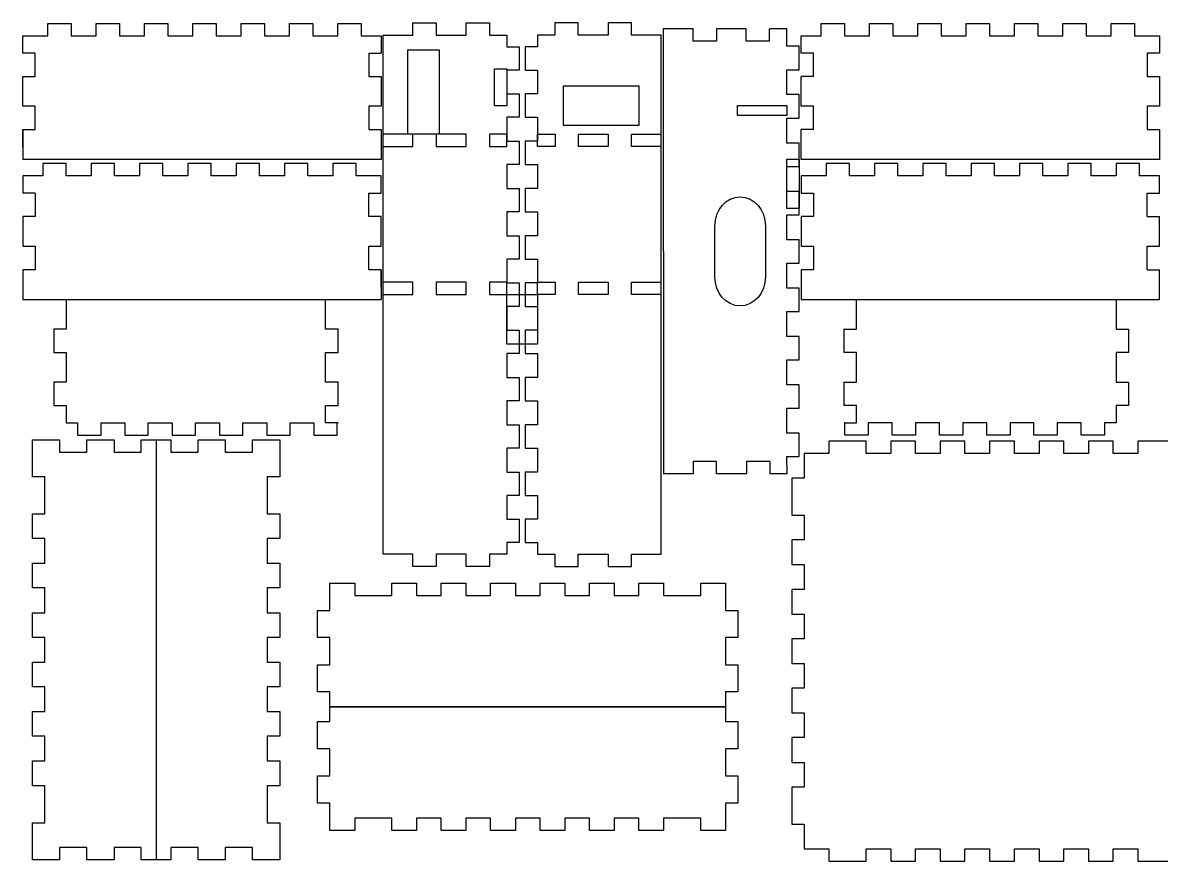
# Model space of a CAD drawing. Extents: x 0 to 203, y 0 to 111.
# Drawn here: x 0 to 82.6, y 0 to 60.8 of the extents above; entities that cross this region are included whole.
import ezdxf

# ---------------------------------------------------------------- set-up
doc = ezdxf.new("R2010")
doc.units = 0
doc.layers.add('Center_Drawer', color=7, linetype='CONTINUOUS')
doc.layers.add('Drawer_Base', color=7, linetype='CONTINUOUS')

msp = doc.modelspace()

# ---------------------------------------------------------------- linework, layer by layer
at = {"layer": 'Center_Drawer', "color": 7}
for p, q in [((0.730808, 30.593109), (2.70213, 30.593109)), ((0.730808, 27.904942), (0.730808, 30.593109)), ((2.70213, 30.593109), (2.70213, 29.697053)), ((4.673452, 29.697053), (4.673452, 30.593109)), ((4.673452, 30.593109), (6.644773, 30.593109)), ((6.644773, 30.593109), (6.644773, 29.697053)), ((8.616095, 29.697053), (8.616095, 30.593109)), ((8.616095, 30.593109), (9.690428, 30.593109)), ((9.690428, 30.593109), (9.690428, 0.127216)), ((9.697599, 30.59311), (10.771932, 30.59311)), ((10.771932, 30.59311), (10.771932, 29.697054)), ((12.743253, 29.697054), (12.743253, 30.59311)), ((12.743253, 30.59311), (14.714578, 30.59311)), ((14.714578, 30.59311), (14.714578, 29.697054)), ((16.6859, 29.697054), (16.6859, 30.59311)), ((16.6859, 30.59311), (18.657222, 30.59311)), ((18.657222, 30.59311), (18.657222, 27.904943)), ((61.177956, 30.494109), (58.489789, 30.494109)), ((58.489789, 30.494109), (58.489789, 29.598053)), ((61.177956, 29.598053), (61.177956, 30.494109)), ((64.762178, 30.494109), (62.970067, 30.494109)), ((62.970067, 30.494109), (62.970067, 29.598053)), ((64.762178, 29.598053), (64.762178, 30.494109)), ((68.3464, 30.494109), (66.554289, 30.494109)), ((66.554289, 30.494109), (66.554289, 29.598053)), ((68.3464, 29.598053), (68.3464, 30.494109)), ((71.930622, 30.494109), (70.138511, 30.494109)), ((70.138511, 30.494109), (70.138511, 29.598053)), ((71.930622, 29.598053), (71.930622, 30.494109)), ((75.514845, 30.494109), (73.722733, 30.494109)), ((73.722733, 30.494109), (73.722733, 29.598053)), ((75.514845, 29.598053), (75.514845, 30.494109)), ((79.099067, 30.494109), (77.306956, 30.494109)), ((77.306956, 30.494109), (77.306956, 29.598053)), ((79.099067, 29.598053), (79.099067, 30.494109)), ((83.579345, 30.494109), (80.891178, 30.494109)), ((80.891178, 30.494109), (80.891178, 29.598053)), ((2.70213, 29.697053), (4.673452, 29.697053)), ((6.644773, 29.697053), (8.616095, 29.697053)), ((10.771932, 29.697054), (12.743253, 29.697054)), ((14.714578, 29.697054), (16.6859, 29.697054)), ((58.489789, 29.598053), (56.697678, 29.598053)), ((56.697678, 29.598053), (56.697678, 27.805942)), ((62.970067, 29.598053), (61.177956, 29.598053)), ((66.554289, 29.598053), (64.762178, 29.598053)), ((70.138511, 29.598053), (68.3464, 29.598053)), ((73.722733, 29.598053), (71.930622, 29.598053)), ((77.306956, 29.598053), (75.514845, 29.598053)), ((80.891178, 29.598053), (79.099067, 29.598053)), ((1.626863, 27.904942), (0.730808, 27.904942)), ((1.626863, 25.216775), (1.626863, 27.904942)), ((18.657222, 27.904943), (17.761167, 27.904943)), ((17.761167, 27.904943), (17.761167, 25.216776)), ((56.697678, 27.805942), (55.801622, 27.805942)), ((55.801622, 27.805942), (55.801622, 25.117775)), ((0.730808, 23.424664), (0.730808, 25.216775)), ((0.730808, 25.216775), (1.626863, 25.216775)), ((17.761167, 25.216776), (18.657222, 25.216776)), ((18.657222, 25.216776), (18.657222, 23.424664)), ((55.801622, 25.117775), (56.697678, 25.117775)), ((56.697678, 25.117775), (56.697678, 23.325664)), ((1.626863, 23.424664), (0.730808, 23.424664)), ((1.626863, 21.632552), (1.626863, 23.424664)), ((18.657222, 23.424664), (17.761167, 23.424664)), ((17.761167, 23.424664), (17.761167, 21.632553)), ((56.697678, 23.325664), (55.801622, 23.325664)), ((55.801622, 23.325664), (55.801622, 21.533553)), ((0.730808, 19.840441), (0.730808, 21.632552)), ((0.730808, 21.632552), (1.626863, 21.632552)), ((17.761167, 21.632553), (18.657222, 21.632553)), ((18.657222, 21.632553), (18.657222, 19.840442)), ((55.801622, 21.533553), (56.697678, 21.533553)), ((56.697678, 21.533553), (56.697678, 19.741442)), ((1.626863, 19.840441), (0.730808, 19.840441)), ((1.626863, 18.04833), (1.626863, 19.840441)), ((18.657222, 19.840442), (17.761167, 19.840442)), ((17.761167, 19.840442), (17.761167, 18.04833)), ((22.305289, 18.213344), (22.305289, 20.184666)), ((22.305289, 20.184666), (24.0974, 20.184666)), ((24.0974, 20.184666), (24.0974, 19.28861)), ((26.785566, 19.28861), (26.785566, 20.184666)), ((26.785566, 20.184666), (28.577677, 20.184666)), ((28.577677, 20.184666), (28.577677, 19.28861)), ((30.369788, 19.28861), (30.369788, 20.184666)), ((30.369788, 20.184666), (32.161899, 20.184666)), ((32.161899, 20.184666), (32.161899, 19.28861)), ((33.95401, 19.28861), (33.95401, 20.184666)), ((33.95401, 20.184666), (35.746121, 20.184666)), ((35.746121, 20.184666), (35.746121, 19.28861)), ((37.538229, 19.28861), (37.538229, 20.184666)), ((37.538229, 20.184666), (39.33034, 20.184666)), ((39.33034, 20.184666), (39.33034, 19.28861)), ((41.122451, 19.28861), (41.122451, 20.184666)), ((41.122451, 20.184666), (42.914561, 20.184666)), ((42.914561, 20.184666), (42.914561, 19.28861)), ((44.706672, 19.28861), (44.706672, 20.184666)), ((44.706672, 20.184666), (46.498783, 20.184666)), ((46.498783, 20.184666), (46.498783, 19.28861)), ((49.18695, 19.28861), (49.18695, 20.184666)), ((49.18695, 20.184666), (50.97906, 20.184666)), ((50.97906, 20.184666), (50.97906, 18.213344)), ((24.0974, 19.28861), (26.785566, 19.28861)), ((28.577677, 19.28861), (30.369788, 19.28861)), ((32.161899, 19.28861), (33.95401, 19.28861)), ((35.746121, 19.28861), (37.538229, 19.28861)), ((39.33034, 19.28861), (41.122451, 19.28861)), ((42.914561, 19.28861), (44.706672, 19.28861)), ((46.498783, 19.28861), (49.18695, 19.28861)), ((56.697678, 19.741442), (55.801622, 19.741442)), ((55.801622, 19.741442), (55.801622, 17.949331)), ((21.409233, 16.242021), (21.409233, 18.213344)), ((21.409233, 18.213344), (22.305289, 18.213344)), ((50.97906, 18.213344), (51.875116, 18.213344)), ((51.875116, 18.213344), (51.875116, 16.242021)), ((0.730808, 16.256218), (0.730808, 18.04833)), ((0.730808, 18.04833), (1.626863, 18.04833)), ((17.761167, 18.04833), (18.657222, 18.04833)), ((18.657222, 18.04833), (18.657222, 16.256219)), ((55.801622, 17.949331), (56.697678, 17.949331)), ((56.697678, 17.949331), (56.697678, 16.157219)), ((1.626863, 16.256218), (0.730808, 16.256218)), ((1.626863, 14.464107), (1.626863, 16.256218)), ((18.657222, 16.256219), (17.761167, 16.256219)), ((17.761167, 16.256219), (17.761167, 14.464108)), ((22.305289, 16.242021), (21.409233, 16.242021)), ((22.305289, 14.270699), (22.305289, 16.242021)), ((51.875116, 16.242021), (50.97906, 16.242021)), ((50.97906, 16.242021), (50.97906, 14.270699)), ((56.697678, 16.157219), (55.801622, 16.157219)), ((55.801622, 16.157219), (55.801622, 14.365108)), ((0.730808, 12.671996), (0.730808, 14.464107)), ((0.730808, 14.464107), (1.626863, 14.464107)), ((17.761167, 14.464108), (18.657222, 14.464108)), ((18.657222, 14.464108), (18.657222, 12.671996)), ((21.409233, 12.299376), (21.409233, 14.270699)), ((21.409233, 14.270699), (22.305289, 14.270699)), ((50.97906, 14.270699), (51.875116, 14.270699)), ((51.875116, 14.270699), (51.875116, 12.299376)), ((55.801622, 14.365108), (56.697678, 14.365108)), ((56.697678, 14.365108), (56.697678, 12.572997)), ((1.626863, 12.671996), (0.730808, 12.671996)), ((1.626863, 10.879884), (1.626863, 12.671996)), ((18.657222, 12.671996), (17.761167, 12.671996)), ((17.761167, 12.671996), (17.761167, 10.879885)), ((56.697678, 12.572997), (55.801622, 12.572997)), ((55.801622, 12.572997), (55.801622, 10.780886)), ((22.305289, 12.299376), (21.409233, 12.299376)), ((22.305289, 11.225354), (22.305289, 12.299376)), ((51.875116, 12.299376), (50.97906, 12.299376)), ((50.97906, 12.299376), (50.97906, 11.225354)), ((0.730808, 9.087773), (0.730808, 10.879884)), ((0.730808, 10.879884), (1.626863, 10.879884)), ((17.761167, 10.879885), (18.657222, 10.879885)), ((18.657222, 10.879885), (18.657222, 9.087774)), ((22.305283, 10.151333), (22.305283, 11.225355)), ((22.305283, 11.225355), (50.979061, 11.225355)), ((50.97906, 11.225354), (22.305289, 11.225354)), ((50.979061, 11.225355), (50.979061, 10.151333)), ((55.801622, 10.780886), (56.697678, 10.780886)), ((56.697678, 10.780886), (56.697678, 8.988775)), ((21.409228, 8.180011), (21.409228, 10.151333)), ((21.409228, 10.151333), (22.305283, 10.151333)), ((50.979061, 10.151333), (51.875116, 10.151333)), ((51.875116, 10.151333), (51.875116, 8.180011)), ((1.626863, 9.087773), (0.730808, 9.087773)), ((1.626863, 7.295661), (1.626863, 9.087773)), ((18.657222, 9.087774), (17.761167, 9.087774)), ((17.761167, 9.087774), (17.761167, 7.295662)), ((56.697678, 8.988775), (55.801622, 8.988775)), ((55.801622, 8.988775), (55.801622, 7.196664)), ((22.305283, 8.180011), (21.409228, 8.180011)), ((22.305283, 6.208689), (22.305283, 8.180011)), ((51.875116, 8.180011), (50.979061, 8.180011)), ((50.979061, 8.180011), (50.979061, 6.208689)), ((0.730808, 5.50355), (0.730808, 7.295661)), ((0.730808, 7.295661), (1.626863, 7.295661)), ((17.761167, 7.295662), (18.657222, 7.295662)), ((18.657222, 7.295662), (18.657222, 5.503551)), ((55.801622, 7.196664), (56.697678, 7.196664)), ((56.697678, 7.196664), (56.697678, 5.404552)), ((21.409228, 4.237366), (21.409228, 6.208689)), ((21.409228, 6.208689), (22.305283, 6.208689)), ((50.979061, 6.208689), (51.875116, 6.208689)), ((51.875116, 6.208689), (51.875116, 4.237366)), ((1.626863, 5.50355), (0.730808, 5.50355)), ((1.626863, 2.815383), (1.626863, 5.50355)), ((18.657222, 5.503551), (17.761167, 5.503551)), ((17.761167, 5.503551), (17.761167, 2.815384)), ((56.697678, 5.404552), (55.801622, 5.404552)), ((55.801622, 5.404552), (55.801622, 2.716386)), ((22.305283, 4.237366), (21.409228, 4.237366)), ((22.305283, 2.266044), (22.305283, 4.237366)), ((51.875116, 4.237366), (50.979061, 4.237366)), ((50.979061, 4.237366), (50.979061, 2.266044)), ((0.730808, 0.127216), (0.730808, 2.815383)), ((0.730808, 2.815383), (1.626863, 2.815383)), ((17.761167, 2.815384), (18.657222, 2.815384)), ((18.657222, 2.815384), (18.657222, 0.127217)), ((26.785561, 3.1621), (24.097394, 3.1621)), ((24.097394, 3.1621), (24.097394, 2.266044)), ((26.785561, 2.266044), (26.785561, 3.1621)), ((30.369782, 3.1621), (28.577671, 3.1621)), ((28.577671, 3.1621), (28.577671, 2.266044)), ((30.369782, 2.266044), (30.369782, 3.1621)), ((33.954005, 3.1621), (32.161894, 3.1621)), ((32.161894, 3.1621), (32.161894, 2.266044)), ((33.954005, 2.266044), (33.954005, 3.1621)), ((37.538227, 3.1621), (35.746116, 3.1621)), ((35.746116, 3.1621), (35.746116, 2.266044)), ((37.538227, 2.266044), (37.538227, 3.1621)), ((41.122449, 3.1621), (39.330338, 3.1621)), ((39.330338, 3.1621), (39.330338, 2.266044)), ((41.122449, 2.266044), (41.122449, 3.1621)), ((44.706672, 3.1621), (42.914561, 3.1621)), ((42.914561, 3.1621), (42.914561, 2.266044)), ((44.706672, 2.266044), (44.706672, 3.1621)), ((49.18695, 3.1621), (46.498783, 3.1621)), ((46.498783, 3.1621), (46.498783, 2.266044)), ((49.18695, 2.266044), (49.18695, 3.1621)), ((55.801622, 2.716386), (56.697678, 2.716386)), ((56.697678, 2.716386), (56.697678, 0.924274)), ((24.097394, 2.266044), (22.305283, 2.266044)), ((28.577671, 2.266044), (26.785561, 2.266044)), ((32.161894, 2.266044), (30.369782, 2.266044)), ((35.746116, 2.266044), (33.954005, 2.266044)), ((39.330338, 2.266044), (37.538227, 2.266044)), ((42.914561, 2.266044), (41.122449, 2.266044)), ((46.498783, 2.266044), (44.706672, 2.266044)), ((50.979061, 2.266044), (49.18695, 2.266044)), ((4.673452, 1.023272), (2.70213, 1.023272)), ((2.70213, 1.023272), (2.70213, 0.127216)), ((4.673452, 0.127216), (4.673452, 1.023272)), ((8.616095, 1.023272), (6.644773, 1.023272)), ((6.644773, 1.023272), (6.644773, 0.127216)), ((8.616095, 0.127216), (8.616095, 1.023272)), ((12.743253, 1.023272), (10.771932, 1.023272)), ((10.771932, 1.023272), (10.771932, 0.127217)), ((12.743253, 0.127217), (12.743253, 1.023272)), ((16.6859, 1.023272), (14.714578, 1.023272)), ((14.714578, 1.023272), (14.714578, 0.127217)), ((16.6859, 0.127217), (16.6859, 1.023272)), ((56.697678, 0.924274), (58.489789, 0.924274)), ((58.489789, 0.924274), (58.489789, 0.028219)), ((61.177956, 0.028219), (61.177956, 0.924274)), ((61.177956, 0.924274), (62.970067, 0.924274)), ((62.970067, 0.924274), (62.970067, 0.028219)), ((64.762178, 0.028219), (64.762178, 0.924274)), ((64.762178, 0.924274), (66.554289, 0.924274)), ((66.554289, 0.924274), (66.554289, 0.028219)), ((68.3464, 0.028219), (68.3464, 0.924274)), ((68.3464, 0.924274), (70.138511, 0.924274)), ((70.138511, 0.924274), (70.138511, 0.028219)), ((71.930622, 0.028219), (71.930622, 0.924274)), ((71.930622, 0.924274), (73.722733, 0.924274)), ((73.722733, 0.924274), (73.722733, 0.028219)), ((75.514845, 0.028219), (75.514845, 0.924274)), ((75.514845, 0.924274), (77.306956, 0.924274)), ((77.306956, 0.924274), (77.306956, 0.028219)), ((79.099067, 0.028219), (79.099067, 0.924274)), ((79.099067, 0.924274), (80.891178, 0.924274)), ((80.891178, 0.924274), (80.891178, 0.028219)), ((2.70213, 0.127216), (0.730808, 0.127216)), ((6.644773, 0.127216), (4.673452, 0.127216)), ((9.690428, 0.127216), (8.616095, 0.127216)), ((10.771932, 0.127217), (9.697599, 0.127217)), ((14.714578, 0.127217), (12.743253, 0.127217)), ((18.657222, 0.127217), (16.6859, 0.127217)), ((58.489789, 0.028219), (61.177956, 0.028219)), ((62.970067, 0.028219), (64.762178, 0.028219)), ((66.554289, 0.028219), (68.3464, 0.028219)), ((70.138511, 0.028219), (71.930622, 0.028219)), ((73.722733, 0.028219), (75.514845, 0.028219)), ((77.306956, 0.028219), (79.099067, 0.028219)), ((80.891178, 0.028219), (83.579345, 0.028219))]:
    msp.add_line(p, q, dxfattribs=at)
at = {"layer": 'Drawer_Base', "color": 7}
for p, q in [((1.840327, 59.875044), (1.840327, 60.772511)), ((1.840327, 60.772511), (3.53366, 60.772511)), ((3.53366, 60.772511), (3.53366, 59.875044)), ((5.345761, 59.875044), (5.345761, 60.772511)), ((5.345761, 60.772511), (7.039095, 60.772511)), ((7.039095, 60.772511), (7.039095, 59.875044)), ((8.851197, 59.875044), (8.851197, 60.772511)), ((8.851197, 60.772511), (10.54453, 60.772511)), ((10.54453, 60.772511), (10.54453, 59.875044)), ((12.356632, 59.875044), (12.356632, 60.772511)), ((12.356632, 60.772511), (14.049965, 60.772511)), ((14.049965, 60.772511), (14.049965, 59.875044)), ((15.862067, 59.875044), (15.862067, 60.772511)), ((15.862067, 60.772511), (17.555401, 60.772511)), ((17.555401, 60.772511), (17.555401, 59.875044)), ((19.367501, 59.875044), (19.367501, 60.772511)), ((19.367501, 60.772511), (21.060835, 60.772511)), ((21.060835, 60.772511), (21.060835, 59.875044)), ((22.872935, 59.875044), (22.872935, 60.772511)), ((22.872935, 60.772511), (24.566269, 60.772511)), ((24.566269, 60.772511), (24.566269, 59.875044)), ((28.321289, 59.923397), (28.321289, 60.820864)), ((28.321289, 60.820864), (30.014622, 60.820864)), ((30.014622, 60.820864), (30.014622, 59.923397)), ((32.171271, 59.923397), (32.171271, 60.820864)), ((32.171271, 60.820864), (33.864605, 60.820864)), ((33.864605, 60.820864), (33.864605, 59.923397)), ((40.312505, 60.820864), (38.619171, 60.820864)), ((38.619171, 60.820864), (38.619171, 59.923397)), ((40.312505, 59.923397), (40.312505, 60.820864)), ((44.162484, 60.820864), (42.469151, 60.820864)), ((42.469151, 60.820864), (42.469151, 59.923397)), ((44.162484, 59.923397), (44.162484, 60.820864)), ((46.473837, 60.37278), (46.495935, 28.117599)), ((48.629074, 59.475313), (48.629074, 60.37278)), ((50.322408, 60.37278), (50.322408, 59.475313)), ((52.479057, 59.475313), (52.479057, 60.37278)), ((55.431621, 59.113566), (55.43157, 60.37278)), ((57.927289, 59.875044), (57.927289, 60.772511)), ((57.927289, 60.772511), (59.620623, 60.772511)), ((59.620623, 60.772511), (59.620623, 59.875044)), ((61.432723, 59.875044), (61.432723, 60.772511)), ((61.432723, 60.772511), (63.126057, 60.772511)), ((63.126057, 60.772511), (63.126057, 59.875044)), ((64.93816, 59.875044), (64.93816, 60.772511)), ((64.93816, 60.772511), (66.631494, 60.772511)), ((66.631494, 60.772511), (66.631494, 59.875044)), ((68.443595, 59.875044), (68.443595, 60.772511)), ((68.443595, 60.772511), (70.136928, 60.772511)), ((70.136928, 60.772511), (70.136928, 59.875044)), ((71.949029, 59.875044), (71.949029, 60.772511)), ((71.949029, 60.772511), (73.642362, 60.772511)), ((73.642362, 60.772511), (73.642362, 59.875044)), ((75.454466, 59.875044), (75.454466, 60.772511)), ((75.454466, 60.772511), (77.147799, 60.772511)), ((77.147799, 60.772511), (77.147799, 59.875044)), ((78.9599, 59.875044), (78.9599, 60.772511)), ((78.9599, 60.772511), (80.653234, 60.772511)), ((80.653234, 60.772511), (80.653234, 59.875044)), ((0.028223, 59.875044), (1.840327, 59.875044)), ((0.028223, 58.615864), (0.028223, 59.875044)), ((3.53366, 59.875044), (5.345761, 59.875044)), ((7.039095, 59.875044), (8.851197, 59.875044)), ((10.54453, 59.875044), (12.356632, 59.875044)), ((14.049965, 59.875044), (15.862067, 59.875044)), ((17.555401, 59.875044), (19.367501, 59.875044)), ((21.060835, 59.875044), (22.872935, 59.875044)), ((24.566269, 59.875044), (26.016657, 59.875044)), ((26.166014, 59.923397), (28.321289, 59.923397)), ((26.166014, 59.087548), (26.166014, 59.923397)), ((30.014622, 59.923397), (32.171271, 59.923397)), ((33.864605, 59.923397), (35.123784, 59.923397)), ((35.123784, 59.923397), (35.123784, 59.087548)), ((38.619171, 59.923397), (37.359989, 59.923397)), ((37.359989, 59.923397), (37.359989, 59.087548)), ((42.469151, 59.923397), (40.312505, 59.923397)), ((46.317762, 59.923397), (44.162484, 59.923397)), ((46.317762, 59.087548), (46.317762, 59.923397)), ((50.322408, 59.475313), (48.629074, 59.475313)), ((54.17239, 59.475313), (52.479057, 59.475313)), ((56.476904, 59.875044), (57.927289, 59.875044)), ((59.620623, 59.875044), (61.432723, 59.875044)), ((63.126057, 59.875044), (64.93816, 59.875044)), ((66.631494, 59.875044), (68.443595, 59.875044)), ((70.136928, 59.875044), (71.949029, 59.875044)), ((73.642362, 59.875044), (75.454466, 59.875044)), ((77.147799, 59.875044), (78.9599, 59.875044)), ((80.653234, 59.875044), (82.465337, 59.875044)), ((82.465337, 59.875044), (82.465337, 58.615864)), ((0.92569, 58.615864), (0.028223, 58.615864)), ((0.92569, 56.922531), (0.92569, 58.615864)), ((25.11919, 58.615864), (25.11919, 56.922531)), ((26.166014, 57.394215), (26.166014, 59.087548)), ((26.166014, 59.087548), (26.166014, 59.087548)), ((35.123784, 59.087548), (36.021251, 59.087548)), ((36.021251, 59.087548), (36.021251, 57.394215)), ((37.359989, 59.087548), (36.462522, 59.087548)), ((36.462522, 59.087548), (36.462522, 57.394215)), ((46.317762, 57.394215), (46.317762, 59.087548)), ((46.317762, 59.087548), (46.317762, 59.087548)), ((56.329132, 59.113566), (55.431621, 59.113566)), ((56.329132, 57.42019), (56.329132, 59.113566)), ((57.374371, 58.615864), (56.476904, 58.615864)), ((57.374371, 56.922531), (57.374371, 58.615864)), ((82.465337, 58.615864), (81.567871, 58.615864)), ((81.567871, 58.615864), (81.567871, 56.922531)), ((26.166014, 55.660899), (26.166014, 57.394215)), ((26.166014, 57.394215), (26.166014, 57.394215)), ((36.021251, 57.394215), (35.123784, 57.394215)), ((35.123784, 57.394215), (35.123784, 55.660899)), ((36.462522, 57.394215), (37.359989, 57.394215)), ((37.359989, 57.394215), (37.359989, 55.660899)), ((46.317762, 55.660899), (46.317762, 57.394215)), ((46.317762, 57.394215), (46.317762, 57.394215)), ((55.431621, 55.608101), (55.431621, 57.42019)), ((55.431621, 57.42019), (56.329132, 57.42019)), ((0.028223, 54.765882), (0.028223, 56.922531)), ((0.028223, 56.922531), (0.92569, 56.922531)), ((25.11919, 56.922531), (26.016657, 56.922531)), ((81.567871, 56.922531), (82.465337, 56.922531)), ((82.465337, 56.922531), (82.465337, 54.765882)), ((26.166014, 53.967566), (26.166014, 55.660899)), ((26.166014, 55.660899), (26.166014, 55.660899)), ((35.123784, 55.660899), (36.021251, 55.660899)), ((36.021251, 55.660899), (36.021251, 53.967566)), ((37.359989, 55.660899), (36.462522, 55.660899)), ((36.462522, 55.660899), (36.462522, 53.967566)), ((46.317762, 53.967566), (46.317762, 55.660899)), ((46.317762, 55.660899), (46.317762, 55.660899)), ((56.329132, 55.608101), (55.431621, 55.608101)), ((56.329132, 53.914869), (56.329132, 55.608101)), ((0.92569, 54.765882), (0.028223, 54.765882)), ((0.92569, 53.072549), (0.92569, 54.765882)), ((26.016657, 54.765882), (25.11919, 54.765882)), ((25.11919, 54.765882), (25.11919, 53.072549)), ((57.374371, 54.765882), (56.476904, 54.765882)), ((57.374371, 53.072549), (57.374371, 54.765882)), ((82.465337, 54.765882), (81.567871, 54.765882)), ((81.567871, 54.765882), (81.567871, 53.072549)), ((26.166014, 52.234253), (26.166014, 53.967566)), ((26.166014, 53.967566), (26.166014, 53.967566)), ((36.021251, 53.967566), (35.123784, 53.967566)), ((35.123784, 53.967566), (35.123784, 52.234253)), ((36.462522, 53.967566), (37.359989, 53.967566)), ((37.359989, 53.967566), (37.359989, 52.234253)), ((46.317762, 52.234253), (46.317762, 53.967566)), ((46.317762, 53.967566), (46.317762, 53.967566)), ((55.431621, 52.10278), (55.431621, 53.914869)), ((55.431621, 53.914869), (56.329132, 53.914869)), ((0.028223, 51.813366), (0.028223, 53.072549)), ((0.028223, 53.072549), (0.92569, 53.072549)), ((25.11919, 53.072549), (26.016657, 53.072549)), ((81.567871, 53.072549), (82.465337, 53.072549)), ((82.465337, 53.072549), (82.465337, 50.917311)), ((26.166014, 50.540919), (26.166014, 52.234253)), ((26.166014, 52.234253), (26.166014, 52.234253)), ((28.321193, 52.754953), (26.168554, 52.754953)), ((28.321193, 51.857486), (28.321193, 52.754953)), ((32.171176, 52.754953), (30.014526, 52.754953)), ((30.014526, 52.754953), (30.014526, 51.857486)), ((32.171176, 51.857486), (32.171176, 52.754953)), ((35.123688, 52.754953), (33.864509, 52.754953)), ((33.864509, 52.754953), (33.864509, 51.857486)), ((35.123688, 51.857486), (35.123688, 52.754953)), ((35.123784, 52.234253), (36.021251, 52.234253)), ((36.021251, 52.234253), (36.021251, 50.540919)), ((37.359989, 52.234253), (36.462522, 52.234253)), ((36.462522, 52.234253), (36.462522, 50.540919)), ((37.362639, 51.857486), (37.362639, 52.754953)), ((37.362639, 52.754953), (38.621821, 52.754953)), ((38.621821, 52.754953), (38.621821, 51.857486)), ((40.315155, 51.857486), (40.315155, 52.754953)), ((40.315155, 52.754953), (42.471801, 52.754953)), ((42.471801, 52.754953), (42.471801, 51.857486)), ((44.165134, 51.857486), (44.165134, 52.754953)), ((44.165134, 52.754953), (46.317776, 52.754953)), ((46.317762, 50.540919), (46.317762, 52.234253)), ((46.317762, 52.234253), (46.317762, 52.234253)), ((56.329132, 52.10278), (55.431621, 52.10278)), ((56.329132, 50.409404), (56.329132, 52.10278)), ((26.168554, 51.857486), (28.321193, 51.857486)), ((30.014526, 51.857486), (32.171176, 51.857486)), ((33.864509, 51.857486), (35.123688, 51.857486)), ((38.621821, 51.857486), (37.362639, 51.857486)), ((42.471801, 51.857486), (40.315155, 51.857486)), ((46.317776, 51.857486), (44.165134, 51.857486)), ((1.840327, 50.917311), (0.028223, 50.917311)), ((3.172, 50.618626), (1.478666, 50.618626)), ((1.478666, 50.618626), (1.478666, 49.72116)), ((3.53366, 50.917311), (1.840327, 50.917311)), ((1.840327, 50.917311), (1.840327, 50.917311)), ((3.172, 49.72116), (3.172, 50.618626)), ((5.345761, 50.917311), (3.53366, 50.917311)), ((3.53366, 50.917311), (3.53366, 50.917311)), ((6.677434, 50.618626), (4.984101, 50.618626)), ((4.984101, 50.618626), (4.984101, 49.72116)), ((7.039095, 50.917311), (5.345761, 50.917311)), ((5.345761, 50.917311), (5.345761, 50.917311)), ((6.677434, 49.72116), (6.677434, 50.618626)), ((8.851197, 50.917311), (7.039095, 50.917311)), ((7.039095, 50.917311), (7.039095, 50.917311)), ((10.182868, 50.618626), (8.489535, 50.618626)), ((8.489535, 50.618626), (8.489535, 49.72116)), ((10.54453, 50.917311), (8.851197, 50.917311)), ((8.851197, 50.917311), (8.851197, 50.917311)), ((10.182868, 49.72116), (10.182868, 50.618626)), ((12.356632, 50.917311), (10.54453, 50.917311)), ((10.54453, 50.917311), (10.54453, 50.917311)), ((13.688303, 50.618626), (11.99497, 50.618626)), ((11.99497, 50.618626), (11.99497, 49.72116)), ((14.049965, 50.917311), (12.356632, 50.917311)), ((12.356632, 50.917311), (12.356632, 50.917311)), ((13.688303, 49.72116), (13.688303, 50.618626)), ((15.862067, 50.917311), (14.049965, 50.917311)), ((14.049965, 50.917311), (14.049965, 50.917311)), ((17.193738, 50.618626), (15.500405, 50.618626)), ((15.500405, 50.618626), (15.500405, 49.72116)), ((17.555401, 50.917311), (15.862067, 50.917311)), ((15.862067, 50.917311), (15.862067, 50.917311)), ((17.193738, 49.72116), (17.193738, 50.618626)), ((19.367501, 50.917311), (17.555401, 50.917311)), ((17.555401, 50.917311), (17.555401, 50.917311)), ((20.699175, 50.618626), (19.005842, 50.618626)), ((19.005842, 50.618626), (19.005842, 49.72116)), ((21.060835, 50.917311), (19.367501, 50.917311)), ((19.367501, 50.917311), (19.367501, 50.917311)), ((20.699175, 49.72116), (20.699175, 50.618626)), ((22.872935, 50.917311), (21.060835, 50.917311)), ((21.060835, 50.917311), (21.060835, 50.917311)), ((24.204609, 50.618626), (22.511276, 50.618626)), ((22.511276, 50.618626), (22.511276, 49.72116)), ((24.566269, 50.917311), (22.872935, 50.917311)), ((22.872935, 50.917311), (22.872935, 50.917311)), ((24.204609, 49.72116), (24.204609, 50.618626)), ((26.016657, 50.917311), (24.566269, 50.917311)), ((24.566269, 50.917311), (24.566269, 50.917311)), ((26.166014, 48.807604), (26.166014, 50.540919)), ((26.166014, 50.540919), (26.166014, 50.540919)), ((36.021251, 50.540919), (35.123784, 50.540919)), ((35.123784, 50.540919), (35.123784, 48.807604)), ((36.462522, 50.540919), (37.359989, 50.540919)), ((37.359989, 50.540919), (37.359989, 48.807604)), ((46.317762, 48.807604), (46.317762, 50.540919)), ((46.317762, 50.540919), (46.317762, 50.540919)), ((55.431621, 48.597311), (55.431621, 50.409404)), ((55.431621, 50.409404), (56.329132, 50.409404)), ((57.927289, 50.917311), (56.476904, 50.917311)), ((59.620623, 50.917311), (57.927289, 50.917311)), ((57.927289, 50.917311), (57.927289, 50.917311)), ((59.967609, 50.618626), (58.274275, 50.618626)), ((58.274275, 50.618626), (58.274275, 49.72116)), ((61.432723, 50.917311), (59.620623, 50.917311)), ((59.620623, 50.917311), (59.620623, 50.917311)), ((59.967609, 49.72116), (59.967609, 50.618626)), ((63.126057, 50.917311), (61.432723, 50.917311)), ((61.432723, 50.917311), (61.432723, 50.917311)), ((63.473043, 50.618626), (61.77971, 50.618626)), ((61.77971, 50.618626), (61.77971, 49.72116)), ((64.93816, 50.917311), (63.126057, 50.917311)), ((63.126057, 50.917311), (63.126057, 50.917311)), ((63.473043, 49.72116), (63.473043, 50.618626)), ((66.631494, 50.917311), (64.93816, 50.917311)), ((64.93816, 50.917311), (64.93816, 50.917311)), ((66.97848, 50.618626), (65.285147, 50.618626)), ((65.285147, 50.618626), (65.285147, 49.72116)), ((68.443595, 50.917311), (66.631494, 50.917311)), ((66.631494, 50.917311), (66.631494, 50.917311)), ((66.97848, 49.72116), (66.97848, 50.618626)), ((70.136928, 50.917311), (68.443595, 50.917311)), ((68.443595, 50.917311), (68.443595, 50.917311)), ((70.483914, 50.618626), (68.790581, 50.618626)), ((68.790581, 50.618626), (68.790581, 49.72116)), ((71.949029, 50.917311), (70.136928, 50.917311)), ((70.136928, 50.917311), (70.136928, 50.917311)), ((70.483914, 49.72116), (70.483914, 50.618626)), ((73.642362, 50.917311), (71.949029, 50.917311)), ((71.949029, 50.917311), (71.949029, 50.917311)), ((73.989349, 50.618626), (72.296015, 50.618626)), ((72.296015, 50.618626), (72.296015, 49.72116)), ((75.454466, 50.917311), (73.642362, 50.917311)), ((73.642362, 50.917311), (73.642362, 50.917311)), ((73.989349, 49.72116), (73.989349, 50.618626)), ((77.147799, 50.917311), (75.454466, 50.917311)), ((75.454466, 50.917311), (75.454466, 50.917311)), ((77.494786, 50.618626), (75.801452, 50.618626)), ((75.801452, 50.618626), (75.801452, 49.72116)), ((78.9599, 50.917311), (77.147799, 50.917311)), ((77.147799, 50.917311), (77.147799, 50.917311)), ((77.494786, 49.72116), (77.494786, 50.618626)), ((80.653234, 50.917311), (78.9599, 50.917311)), ((78.9599, 50.917311), (78.9599, 50.917311)), ((81.00022, 50.618626), (79.306887, 50.618626)), ((79.306887, 50.618626), (79.306887, 49.72116)), ((82.465337, 50.917311), (80.653234, 50.917311)), ((80.653234, 50.917311), (80.653234, 50.917311)), ((81.00022, 49.72116), (81.00022, 50.618626)), ((1.478666, 49.72116), (0.028278, 49.72116)), ((4.984101, 49.72116), (3.172, 49.72116)), ((8.489535, 49.72116), (6.677434, 49.72116)), ((11.99497, 49.72116), (10.182868, 49.72116)), ((15.500405, 49.72116), (13.688303, 49.72116)), ((19.005842, 49.72116), (17.193738, 49.72116)), ((22.511276, 49.72116), (20.699175, 49.72116)), ((26.016713, 49.72116), (24.204609, 49.72116)), ((26.016713, 48.46198), (26.016713, 49.72116)), ((58.274275, 49.72116), (56.462172, 49.72116)), ((56.462172, 49.72116), (56.462172, 48.46198)), ((61.77971, 49.72116), (59.967609, 49.72116)), ((65.285147, 49.72116), (63.473043, 49.72116)), ((68.790581, 49.72116), (66.97848, 49.72116)), ((72.296015, 49.72116), (70.483914, 49.72116)), ((75.801452, 49.72116), (73.989349, 49.72116)), ((79.306887, 49.72116), (77.494786, 49.72116)), ((82.450605, 49.72116), (81.00022, 49.72116)), ((26.166014, 47.11427), (26.166014, 48.807604)), ((26.166014, 48.807604), (26.166014, 48.807604)), ((35.123784, 48.807604), (36.021251, 48.807604)), ((36.021251, 48.807604), (36.021251, 47.11427)), ((37.359989, 48.807604), (36.462522, 48.807604)), ((36.462522, 48.807604), (36.462522, 47.11427)), ((46.317762, 47.11427), (46.317762, 48.807604)), ((46.317762, 48.807604), (46.317762, 48.807604)), ((0.925745, 48.46198), (0.925745, 46.768647)), ((25.119246, 46.768647), (25.119246, 48.46198)), ((25.119246, 48.46198), (26.016713, 48.46198)), ((56.329132, 48.597311), (55.431621, 48.597311)), ((56.329132, 46.903936), (56.329132, 48.597311)), ((56.462172, 48.46198), (57.359638, 48.46198)), ((57.359638, 48.46198), (57.359638, 46.768647)), ((81.553138, 46.768647), (81.553138, 48.46198)), ((81.553138, 48.46198), (82.450605, 48.46198)), ((26.166014, 45.380955), (26.166014, 47.11427)), ((26.166014, 47.11427), (26.166014, 47.11427)), ((36.021251, 47.11427), (35.123784, 47.11427)), ((35.123784, 47.11427), (35.123784, 45.380955)), ((36.462522, 47.11427), (37.359989, 47.11427)), ((37.359989, 47.11427), (37.359989, 45.380955)), ((46.317762, 45.380955), (46.317762, 47.11427)), ((46.317762, 47.11427), (46.317762, 47.11427)), ((0.925745, 46.768647), (0.028278, 46.768647)), ((26.016713, 46.768647), (25.119246, 46.768647)), ((26.016713, 44.611998), (26.016713, 46.768647)), ((55.431621, 45.091843), (55.431621, 46.903936)), ((55.431621, 46.903936), (56.329132, 46.903936)), ((57.359638, 46.768647), (56.462172, 46.768647)), ((56.462172, 46.768647), (56.462172, 44.611998)), ((0.028278, 44.611998), (0.925745, 44.611998)), ((0.925745, 44.611998), (0.925745, 42.918664)), ((25.119246, 42.918664), (25.119246, 44.611998)), ((25.119246, 44.611998), (26.016713, 44.611998)), ((26.166014, 43.687621), (26.166014, 45.380955)), ((26.166014, 45.380955), (26.166014, 45.380955)), ((35.123784, 45.380955), (36.021251, 45.380955)), ((36.021251, 45.380955), (36.021251, 43.687621)), ((37.359989, 45.380955), (36.462522, 45.380955)), ((36.462522, 45.380955), (36.462522, 43.687621)), ((46.317762, 43.687621), (46.317762, 45.380955)), ((46.317762, 45.380955), (46.317762, 45.380955)), ((56.329132, 45.091843), (55.431621, 45.091843)), ((56.329132, 43.398468), (56.329132, 45.091843)), ((56.462172, 44.611998), (57.359638, 44.611998)), ((57.359638, 44.611998), (57.359638, 42.918664)), ((81.553138, 42.918664), (81.553138, 44.611998)), ((81.553138, 44.611998), (82.450605, 44.611998)), ((26.166014, 41.954308), (26.166014, 43.687621)), ((26.166014, 43.687621), (26.166014, 43.687621)), ((36.021251, 43.687621), (35.123784, 43.687621)), ((35.123784, 43.687621), (35.123784, 41.954308)), ((36.462522, 43.687621), (37.359989, 43.687621)), ((37.359989, 43.687621), (37.359989, 41.954308)), ((46.317762, 41.954308), (46.317762, 43.687621)), ((46.317762, 43.687621), (46.317762, 43.687621)), ((55.431621, 41.586378), (55.431621, 43.398468)), ((55.431621, 43.398468), (56.329132, 43.398468)), ((0.925745, 42.918664), (0.028278, 42.918664)), ((26.016713, 42.918664), (25.119246, 42.918664)), ((26.016713, 41.659482), (26.016713, 42.918664)), ((57.359638, 42.918664), (56.462172, 42.918664)), ((56.462172, 42.918664), (56.462172, 40.763426)), ((26.166014, 40.260975), (26.166014, 41.954308)), ((26.166014, 41.954308), (26.166014, 41.954308)), ((28.321193, 42.006517), (26.168554, 42.006517)), ((28.321193, 41.10905), (28.321193, 42.006517)), ((32.171176, 42.006517), (30.014526, 42.006517)), ((30.014526, 42.006517), (30.014526, 41.10905)), ((32.171176, 41.10905), (32.171176, 42.006517)), ((35.123688, 42.006517), (33.864509, 42.006517)), ((33.864509, 42.006517), (33.864509, 41.10905)), ((35.123688, 41.10905), (35.123688, 42.006517)), ((35.123784, 41.954308), (36.021251, 41.954308)), ((36.021251, 41.954308), (36.021251, 40.260975)), ((37.359989, 41.954308), (36.462522, 41.954308)), ((36.462522, 41.954308), (36.462522, 40.260975)), ((37.362639, 41.10905), (37.362639, 42.006517)), ((37.362639, 42.006517), (38.621821, 42.006517)), ((38.621821, 42.006517), (38.621821, 41.10905)), ((40.315155, 41.10905), (40.315155, 42.006517)), ((40.315155, 42.006517), (42.471801, 42.006517)), ((42.471801, 42.006517), (42.471801, 41.10905)), ((44.165134, 41.10905), (44.165134, 42.006517)), ((44.165134, 42.006517), (46.317776, 42.006517)), ((46.317762, 40.260975), (46.317762, 41.954308)), ((46.317762, 41.954308), (46.317762, 41.954308)), ((56.329132, 41.586378), (55.431621, 41.586378)), ((56.329132, 39.893146), (56.329132, 41.586378)), ((0.028278, 40.763426), (1.478666, 40.763426)), ((1.478666, 40.763426), (1.478666, 40.763426)), ((1.478666, 40.763426), (3.172, 40.763426)), ((3.172, 40.763429), (3.172, 38.608197)), ((3.172, 40.763426), (3.172, 40.763426)), ((3.172, 40.763426), (4.984101, 40.763426)), ((4.984101, 40.763426), (4.984101, 40.763426)), ((4.984101, 40.763426), (6.677434, 40.763426)), ((6.677434, 40.763426), (6.677434, 40.763426)), ((6.677434, 40.763426), (8.489535, 40.763426)), ((8.489535, 40.763426), (8.489535, 40.763426)), ((8.489535, 40.763426), (10.182868, 40.763426)), ((10.182868, 40.763426), (10.182868, 40.763426)), ((10.182868, 40.763426), (11.99497, 40.763426)), ((11.99497, 40.763426), (11.99497, 40.763426)), ((11.99497, 40.763426), (13.688303, 40.763426)), ((13.688303, 40.763426), (13.688303, 40.763426)), ((13.688303, 40.763426), (15.500405, 40.763426)), ((15.500405, 40.763426), (15.500405, 40.763426)), ((15.500405, 40.763426), (17.193738, 40.763426)), ((17.193738, 40.763426), (17.193738, 40.763426)), ((17.193738, 40.763426), (19.005842, 40.763426)), ((19.005842, 40.763426), (19.005842, 40.763426)), ((19.005842, 40.763426), (20.699175, 40.763426)), ((20.699175, 40.763426), (20.699175, 40.763426)), ((20.699175, 40.763426), (22.511276, 40.763426)), ((21.989165, 38.608194), (21.989165, 40.747427)), ((22.511276, 40.763426), (22.511276, 40.763426)), ((22.511276, 40.763426), (24.204609, 40.763426)), ((24.204609, 40.763426), (24.204609, 40.763426)), ((24.204609, 40.763426), (26.016713, 40.763426)), ((26.168554, 41.10905), (28.321193, 41.10905)), ((30.014526, 41.10905), (32.171176, 41.10905)), ((33.864509, 41.10905), (35.123688, 41.10905)), ((38.621821, 41.10905), (37.362639, 41.10905)), ((42.471801, 41.10905), (40.315155, 41.10905)), ((46.317776, 41.10905), (44.165134, 41.10905)), ((56.462172, 40.763426), (58.274275, 40.763426)), ((58.274275, 40.763426), (58.274275, 40.763426)), ((58.274275, 40.763426), (59.967609, 40.763426)), ((59.967609, 40.763426), (59.967609, 40.763426)), ((59.967609, 40.763426), (61.77971, 40.763426)), ((60.48972, 38.608194), (60.48972, 40.747427)), ((61.77971, 40.763426), (61.77971, 40.763426)), ((61.77971, 40.763426), (63.473043, 40.763426)), ((63.473043, 40.763426), (63.473043, 40.763426)), ((63.473043, 40.763426), (65.285147, 40.763426)), ((65.285147, 40.763426), (65.285147, 40.763426)), ((65.285147, 40.763426), (66.97848, 40.763426)), ((66.97848, 40.763426), (66.97848, 40.763426)), ((66.97848, 40.763426), (68.790581, 40.763426)), ((68.790581, 40.763426), (68.790581, 40.763426)), ((68.790581, 40.763426), (70.483914, 40.763426)), ((70.483914, 40.763426), (70.483914, 40.763426)), ((70.483914, 40.763426), (72.296015, 40.763426)), ((72.296015, 40.763426), (72.296015, 40.763426)), ((72.296015, 40.763426), (73.989349, 40.763426)), ((73.989349, 40.763426), (73.989349, 40.763426)), ((73.989349, 40.763426), (75.801452, 40.763426)), ((75.801452, 40.763426), (75.801452, 40.763426)), ((75.801452, 40.763426), (77.494786, 40.763426)), ((77.494786, 40.763426), (77.494786, 40.763426)), ((77.494786, 40.763426), (79.306887, 40.763426)), ((79.306887, 40.763429), (79.306887, 38.608197)), ((79.306887, 40.763426), (79.306887, 40.763426)), ((79.306887, 40.763426), (81.00022, 40.763426)), ((81.00022, 40.763426), (81.00022, 40.763426)), ((81.00022, 40.763426), (82.450605, 40.763426)), ((26.166014, 38.527659), (26.166014, 40.260975)), ((26.166014, 40.260975), (26.166014, 40.260975)), ((36.021251, 40.260975), (35.123784, 40.260975)), ((35.123784, 40.260975), (35.123784, 38.527659)), ((36.462522, 40.260975), (37.359989, 40.260975)), ((37.359989, 40.260975), (37.359989, 38.527659)), ((46.317762, 38.527659), (46.317762, 40.260975)), ((46.317762, 40.260975), (46.317762, 40.260975)), ((55.431621, 38.081057), (55.431621, 39.893146)), ((55.431621, 39.893146), (56.329132, 39.893146)), ((3.172, 38.608197), (2.274533, 38.608197)), ((2.274533, 38.608197), (2.274533, 36.914864)), ((22.886631, 38.608194), (21.989165, 38.608194)), ((22.886693, 36.906634), (22.886699, 38.622652)), ((26.166014, 36.834326), (26.166014, 38.527659)), ((26.166014, 38.527659), (26.166014, 38.527659)), ((35.123784, 38.527659), (36.021251, 38.527659)), ((36.021251, 38.527659), (36.021251, 36.834326)), ((37.359989, 38.527659), (36.462522, 38.527659)), ((36.462522, 38.527659), (36.462522, 36.834326)), ((46.317762, 36.834326), (46.317762, 38.527659)), ((46.317762, 38.527659), (46.317762, 38.527659)), ((56.329132, 38.081057), (55.431621, 38.081057)), ((56.329132, 36.387678), (56.329132, 38.081057)), ((59.592191, 36.906634), (59.592185, 38.622652)), ((59.592253, 38.608194), (60.48972, 38.608194)), ((79.306887, 38.608197), (80.204353, 38.608197)), ((80.204353, 38.608197), (80.204353, 36.914864)), ((2.274533, 36.914864), (3.172, 36.914864)), ((3.172, 36.914864), (3.172, 34.758215)), ((21.989165, 34.758212), (21.989165, 36.914861)), ((21.989165, 36.914861), (22.886631, 36.914861)), ((26.166014, 35.10101), (26.166014, 36.834326)), ((26.166014, 36.834326), (26.166014, 36.834326)), ((36.021251, 36.834326), (35.123784, 36.834326)), ((35.123784, 36.834326), (35.123784, 35.10101)), ((36.462522, 36.834326), (37.359989, 36.834326)), ((37.359989, 36.834326), (37.359989, 35.10101)), ((46.317762, 35.10101), (46.317762, 36.834326)), ((46.317762, 36.834326), (46.317762, 36.834326)), ((55.431621, 34.575589), (55.431621, 36.387678)), ((55.431621, 36.387678), (56.329132, 36.387678)), ((60.48972, 36.914861), (59.592253, 36.914861)), ((60.48972, 34.758212), (60.48972, 36.914861)), ((80.204353, 36.914864), (79.306887, 36.914864)), ((79.306887, 36.914864), (79.306887, 34.758215)), ((3.172, 34.758215), (2.274533, 34.758215)), ((2.274533, 34.758215), (2.274533, 33.064881)), ((22.886631, 34.758212), (21.989165, 34.758212)), ((22.886654, 33.059733), (22.886676, 34.775752)), ((26.166014, 33.407677), (26.166014, 35.10101)), ((26.166014, 35.10101), (26.166014, 35.10101)), ((35.123784, 35.10101), (36.021251, 35.10101)), ((36.021251, 35.10101), (36.021251, 33.407677)), ((37.359989, 35.10101), (36.462522, 35.10101)), ((36.462522, 35.10101), (36.462522, 33.407677)), ((46.317762, 33.407677), (46.317762, 35.10101)), ((46.317762, 35.10101), (46.317762, 35.10101)), ((59.592231, 33.059733), (59.592208, 34.775752)), ((59.592253, 34.758212), (60.48972, 34.758212)), ((79.306887, 34.758215), (80.204353, 34.758215)), ((80.204353, 34.758215), (80.204353, 33.064881)), ((56.329132, 34.575589), (55.431621, 34.575589)), ((56.329132, 32.882213), (56.329132, 34.575589)), ((2.274533, 33.064881), (3.172, 33.064881)), ((3.172, 33.064881), (3.172, 31.805702)), ((21.989165, 31.805699), (21.989165, 33.064878)), ((21.989165, 33.064878), (22.886631, 33.064878)), ((26.166014, 31.674364), (26.166014, 33.407677)), ((26.166014, 33.407677), (26.166014, 33.407677)), ((36.021251, 33.407677), (35.123784, 33.407677)), ((35.123784, 33.407677), (35.123784, 31.674364)), ((36.462522, 33.407677), (37.359989, 33.407677)), ((37.359989, 33.407677), (37.359989, 31.674364)), ((46.317762, 31.674364), (46.317762, 33.407677)), ((46.317762, 33.407677), (46.317762, 33.407677)), ((60.48972, 33.064878), (59.592253, 33.064878)), ((60.48972, 31.805699), (60.48972, 33.064878)), ((80.204353, 33.064881), (79.306887, 33.064881)), ((79.306887, 33.064881), (79.306887, 31.805702)), ((55.431621, 31.07012), (55.431621, 32.882213)), ((55.431621, 32.882213), (56.329132, 32.882213)), ((3.172, 31.805702), (4.007849, 31.805702)), ((4.007849, 31.805702), (4.007849, 30.908235)), ((5.701181, 30.908235), (5.701181, 31.805702)), ((5.701181, 31.805702), (7.434497, 31.805702)), ((7.434497, 31.805702), (7.434497, 30.908235)), ((9.12783, 30.908235), (9.12783, 31.805702)), ((9.12783, 31.805702), (10.861143, 31.805702)), ((10.861143, 31.805702), (10.861143, 30.908235)), ((12.554476, 30.908235), (12.554476, 31.805702)), ((12.554476, 31.805702), (14.287792, 31.805702)), ((14.287792, 31.805702), (14.287792, 30.908235)), ((15.981127, 30.908235), (15.981127, 31.805702)), ((15.981127, 31.805702), (17.714442, 31.805702)), ((17.714442, 31.805702), (17.714442, 30.908235)), ((19.407777, 30.908235), (19.407777, 31.805702)), ((19.407777, 31.805702), (21.141087, 31.805702)), ((21.141087, 31.805702), (21.141087, 30.908235)), ((22.886631, 31.805699), (21.989165, 31.805699)), ((22.83442, 30.908235), (22.83442, 31.805702)), ((22.83442, 31.805702), (22.886631, 31.805702)), ((26.166014, 29.981031), (26.166014, 31.674364)), ((26.166014, 31.674364), (26.166014, 31.674364)), ((35.123784, 31.674364), (36.021251, 31.674364)), ((36.021251, 31.674364), (36.021251, 29.981031)), ((37.359989, 31.674364), (36.462522, 31.674364)), ((36.462522, 31.674364), (36.462522, 29.981031)), ((46.317762, 29.981031), (46.317762, 31.674364)), ((46.317762, 31.674364), (46.317762, 31.674364)), ((59.644464, 31.805702), (59.592253, 31.805702)), ((59.592253, 31.805699), (60.48972, 31.805699)), ((59.644464, 30.908235), (59.644464, 31.805702)), ((63.071111, 31.805702), (61.337798, 31.805702)), ((61.337798, 31.805702), (61.337798, 30.908235)), ((63.071111, 30.908235), (63.071111, 31.805702)), ((66.49776, 31.805702), (64.764444, 31.805702)), ((64.764444, 31.805702), (64.764444, 30.908235)), ((66.49776, 30.908235), (66.49776, 31.805702)), ((69.924409, 31.805702), (68.191093, 31.805702)), ((68.191093, 31.805702), (68.191093, 30.908235)), ((69.924409, 30.908235), (69.924409, 31.805702)), ((73.351055, 31.805702), (71.617742, 31.805702)), ((71.617742, 31.805702), (71.617742, 30.908235)), ((73.351055, 30.908235), (73.351055, 31.805702)), ((76.777704, 31.805702), (75.044388, 31.805702)), ((75.044388, 31.805702), (75.044388, 30.908235)), ((76.777704, 30.908235), (76.777704, 31.805702)), ((79.306887, 31.805702), (78.471037, 31.805702)), ((78.471037, 31.805702), (78.471037, 30.908235)), ((4.007849, 30.908235), (5.701181, 30.908235)), ((7.434497, 30.908235), (9.12783, 30.908235)), ((10.861143, 30.908235), (12.554476, 30.908235)), ((14.287792, 30.908235), (15.981127, 30.908235)), ((17.714442, 30.908235), (19.407777, 30.908235)), ((21.141087, 30.908235), (22.83442, 30.908235)), ((56.329132, 31.07012), (55.431621, 31.07012)), ((56.329132, 29.376745), (56.329132, 31.07012)), ((61.337798, 30.908235), (59.644464, 30.908235)), ((64.764444, 30.908235), (63.071111, 30.908235)), ((68.191093, 30.908235), (66.49776, 30.908235)), ((71.617742, 30.908235), (69.924409, 30.908235)), ((75.044388, 30.908235), (73.351055, 30.908235)), ((78.471037, 30.908235), (76.777704, 30.908235)), ((26.166014, 28.247715), (26.166014, 29.981031)), ((26.166014, 29.981031), (26.166014, 29.981031)), ((36.021251, 29.981031), (35.123784, 29.981031)), ((35.123784, 29.981031), (35.123784, 28.247715)), ((36.462522, 29.981031), (37.359989, 29.981031)), ((37.359989, 29.981031), (37.359989, 28.247715)), ((46.317762, 28.247715), (46.317762, 29.981031)), ((46.317762, 29.981031), (46.317762, 29.981031)), ((50.3445, 29.015066), (48.651167, 29.015066)), ((48.651167, 29.015066), (48.651167, 28.117599)), ((50.3445, 28.117599), (50.3445, 29.015066)), ((54.194483, 29.015066), (52.501149, 29.015066)), ((52.501149, 29.015066), (52.501149, 28.117599)), ((55.453662, 28.117599), (55.431621, 29.376745)), ((55.431621, 29.376745), (56.329132, 29.376745)), ((26.166014, 26.554381), (26.166014, 28.247715)), ((26.166014, 28.247715), (26.166014, 28.247715)), ((35.123784, 28.247715), (36.021251, 28.247715)), ((36.021251, 28.247715), (36.021251, 26.554381)), ((37.359989, 28.247715), (36.462522, 28.247715)), ((36.462522, 28.247715), (36.462522, 26.554381)), ((46.317762, 26.554381), (46.317762, 28.247715)), ((46.317762, 28.247715), (46.317762, 28.247715)), ((26.166014, 24.821066), (26.166014, 26.554381)), ((26.166014, 26.554381), (26.166014, 26.554381)), ((36.021251, 26.554381), (35.123784, 26.554381)), ((35.123784, 26.554381), (35.123784, 24.821066)), ((36.462522, 26.554381), (37.359989, 26.554381)), ((37.359989, 26.554381), (37.359989, 24.821066)), ((46.317762, 24.821066), (46.317762, 26.554381)), ((46.317762, 26.554381), (46.317762, 26.554381)), ((26.166014, 23.127732), (26.166014, 24.821066)), ((26.166014, 24.821066), (26.166014, 24.821066)), ((35.123784, 24.821066), (36.021251, 24.821066)), ((36.021251, 24.821066), (36.021251, 23.127732)), ((37.359989, 24.821066), (36.462522, 24.821066)), ((36.462522, 24.821066), (36.462522, 23.127732)), ((46.317762, 23.127732), (46.317762, 24.821066)), ((46.317762, 24.821066), (46.317762, 24.821066)), ((26.166014, 22.291886), (26.166014, 23.127732)), ((26.166014, 23.127732), (26.166014, 23.127732)), ((36.021251, 23.127732), (35.123784, 23.127732)), ((35.123784, 23.127732), (35.123784, 22.291886)), ((36.462522, 23.127732), (37.359989, 23.127732)), ((37.359989, 23.127732), (37.359989, 22.291886)), ((46.317762, 22.291886), (46.317762, 23.127732)), ((46.317762, 23.127732), (46.317762, 23.127732)), ((28.321289, 22.291886), (26.166014, 22.291886)), ((28.321289, 21.394419), (28.321289, 22.291886)), ((32.171271, 22.291886), (30.014622, 22.291886)), ((30.014622, 22.291886), (30.014622, 21.394419)), ((32.171271, 21.394419), (32.171271, 22.291886)), ((35.123784, 22.291886), (33.864605, 22.291886)), ((33.864605, 22.291886), (33.864605, 21.394419)), ((37.359989, 22.291886), (38.619171, 22.291886)), ((38.619171, 22.291886), (38.619171, 21.394419)), ((40.312505, 21.394419), (40.312505, 22.291886)), ((40.312505, 22.291886), (42.469151, 22.291886)), ((42.469151, 22.291886), (42.469151, 21.394419)), ((44.162484, 21.394419), (44.162484, 22.291886)), ((44.162484, 22.291886), (46.317762, 22.291886)), ((30.014622, 21.394419), (28.321289, 21.394419)), ((33.864605, 21.394419), (32.171271, 21.394419)), ((38.619171, 21.394419), (40.312505, 21.394419)), ((42.469151, 21.394419), (44.162484, 21.394419))]:
    msp.add_line(p, q, dxfattribs=at)
at = {"layer": 'Drawer_Base', "color": 5}
for p, q in [((27.960746, 58.848132), (30.218524, 58.848132)), ((27.960746, 52.754954), (27.960746, 58.848132)), ((30.218524, 58.848132), (30.218524, 52.754954)), ((34.227713, 57.475118), (35.123769, 57.475118)), ((34.227713, 54.794007), (34.227713, 57.475118)), ((35.123769, 57.475118), (35.123769, 54.794007)), ((44.721212, 56.226287), (39.217879, 56.226287)), ((39.217879, 56.226287), (39.217879, 53.404065)), ((44.721212, 53.404065), (44.721212, 56.226287)), ((35.123769, 54.794007), (34.227713, 54.794007)), ((51.84683, 54.815077), (55.431052, 54.815077)), ((51.84683, 54.109522), (51.84683, 54.815077)), ((55.431052, 54.815077), (55.431052, 54.109522)), ((55.431052, 54.109522), (51.84683, 54.109522)), ((39.217879, 53.404065), (44.721212, 53.404065)), ((30.218524, 52.754954), (27.960746, 52.754954)), ((55.428983, 50.934008), (56.329134, 50.934008)), ((55.428983, 47.349786), (55.428983, 50.934008)), ((56.329134, 50.934008), (56.329134, 47.349786)), ((52.047727, 48.199955), (52.047727, 48.199955)), ((56.329134, 47.349786), (55.428983, 47.349786)), ((50.213282, 42.407093), (50.213282, 46.083288)), ((53.882171, 46.083288), (53.882171, 42.407093)), ((35.123769, 41.109053), (37.360572, 41.109053)), ((35.123769, 37.524831), (35.123769, 41.109053)), ((37.360572, 41.109053), (37.360572, 37.524831)), ((37.360572, 37.524831), (35.123769, 37.524831))]:
    msp.add_line(p, q, dxfattribs=at)
at = {"layer": 'Drawer_Base', "color": 7}
for points in [[(48.629074, 60.37278), (47.910737, 60.372853), (47.192323, 60.372853), (46.473837, 60.37278)], [(52.479057, 60.37278), (51.760248, 60.372853), (51.041366, 60.372853), (50.322408, 60.37278)], [(55.43157, 60.37278), (55.01192, 60.372853), (54.592193, 60.372853), (54.17239, 60.37278)], [(54.17239, 59.475313), (54.172466, 59.774542), (54.172466, 60.073697), (54.17239, 60.37278)], [(26.016657, 59.875044), (26.01673, 59.455394), (26.01673, 59.035667), (26.016657, 58.615864)], [(56.476904, 58.615864), (56.476977, 59.035667), (56.476977, 59.455394), (56.476904, 59.875044)], [(25.11919, 58.615864), (25.418419, 58.615941), (25.717575, 58.615941), (26.016657, 58.615864)], [(26.016657, 56.922531), (26.01673, 56.203722), (26.01673, 55.48484), (26.016657, 54.765882)], [(57.374371, 56.922531), (57.070378, 56.922607), (56.766314, 56.922607), (56.462172, 56.922531)], [(56.476904, 54.765882), (56.472078, 55.48484), (56.467167, 56.203722), (56.462172, 56.922531)], [(0.028223, 53.072549), (0.0283, 52.354211), (0.0283, 51.635798), (0.028223, 50.917311)], [(26.016671, 53.072549), (26.016744, 52.354211), (26.016744, 51.635798), (26.016671, 50.917311)], [(57.374371, 53.072549), (57.070378, 53.072625), (56.766314, 53.072625), (56.462172, 53.072549)], [(56.476904, 50.917311), (56.472078, 51.635798), (56.467167, 52.354211), (56.462172, 53.072549)], [(0.028278, 49.72116), (0.028205, 49.301509), (0.028205, 48.881783), (0.028278, 48.46198)], [(82.450605, 48.46198), (82.450532, 48.881783), (82.450532, 49.301509), (82.450605, 49.72116)], [(0.925745, 48.46198), (0.626516, 48.462056), (0.327361, 48.462056), (0.028278, 48.46198)], [(0.028278, 46.768647), (0.028205, 46.049838), (0.028205, 45.330956), (0.028278, 44.611998)], [(81.553138, 46.768647), (81.857131, 46.768723), (82.161195, 46.768723), (82.465337, 46.768647)], [(82.450605, 44.611998), (82.455431, 45.330956), (82.460342, 46.049838), (82.465337, 46.768647)], [(0.028278, 42.918664), (0.028205, 42.200327), (0.028205, 41.481913), (0.028278, 40.763426)], [(26.016713, 42.918664), (26.016637, 42.200327), (26.016637, 41.481913), (26.016713, 40.763426)], [(81.553138, 42.918664), (81.857131, 42.918741), (82.161195, 42.918741), (82.465337, 42.918664)], [(82.450605, 40.763426), (82.455431, 41.481913), (82.460342, 42.200327), (82.465337, 42.918664)], [(54.194483, 29.015066), (54.194559, 28.715837), (54.194559, 28.416681), (54.194483, 28.117599)], [(48.651167, 28.117599), (47.932829, 28.117526), (47.214416, 28.117526), (46.495929, 28.117599)], [(52.501149, 28.117599), (51.782341, 28.117526), (51.063458, 28.117526), (50.3445, 28.117599)], [(55.453662, 28.117599), (55.034012, 28.117526), (54.614285, 28.117526), (54.194483, 28.117599)]]:
    msp.add_open_spline(points, degree=3, dxfattribs=at)
at = {"layer": 'Drawer_Base', "color": 5}
for points in [[(50.213282, 46.083288), (50.213282, 47.255922), (51.031445, 48.199955), (52.047727, 48.199955)], [(52.047727, 48.199955), (53.064009, 48.199955), (53.882171, 47.255922), (53.882171, 46.083288)], [(52.047727, 40.290426), (51.031445, 40.290426), (50.213282, 41.234459), (50.213282, 42.407093)], [(53.882171, 42.407093), (53.882171, 41.234459), (53.064009, 40.290426), (52.047727, 40.290426)]]:
    msp.add_open_spline(points, degree=3, dxfattribs=at)

doc.saveas('drawing.dxf')
